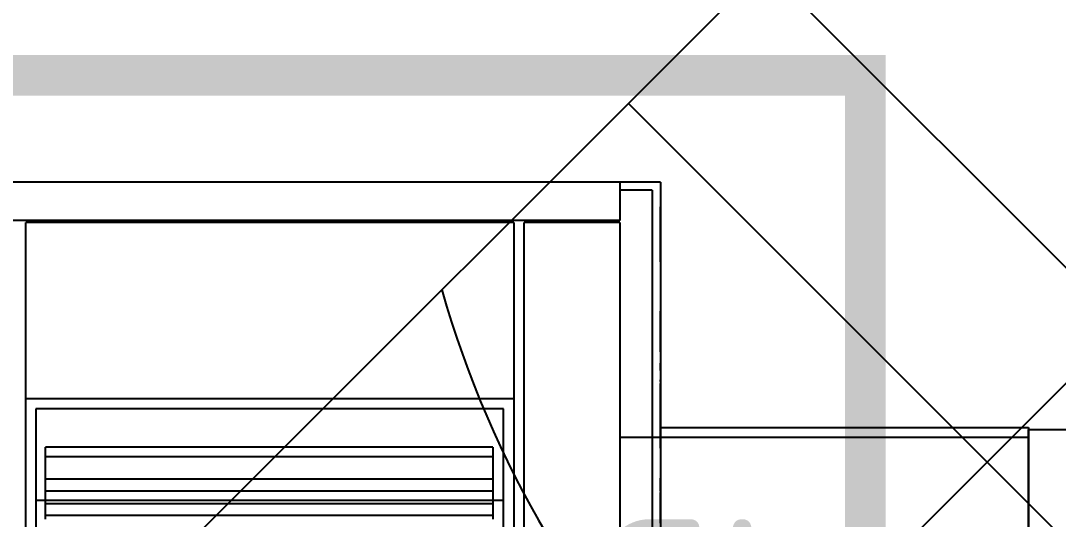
# Model space of a CAD drawing. Header units: centimetres. Extents: x 2097 to 16812, y -3973 to 8191.
# Drawn here: x 11659.2 to 11710.3, y 4803.6 to 4828.2 of the extents above; entities that cross this region are included whole.
import ezdxf
from ezdxf import colors
from ezdxf.entities.mleader import LeaderData, LeaderLine
from ezdxf.math import Vec2, Vec3

# ---------------------------------------------------------------- set-up
doc = ezdxf.new("R2010")
doc.units = ezdxf.units.CM
doc.layers.add('_GAZELEC-RESERVATION', color=1, linetype='Continuous', lineweight=18)
doc.layers.add('Fontanel-rsd', color=7, linetype='Continuous', lineweight=0)
doc.layers.add('prlm-MOD-PB', color=123, linetype='Continuous')
doc.layers.add('prlm-VMC', color=93, linetype='Continuous')
doc.styles.get("Standard").update_dxf_attribs({"font": 'isocp.shx', "height": 15})

# ---------------------------------------------------------------- blocks, each defined once
blk = doc.blocks.new('xi.d500')
at = {"layer": 'prlm-VMC'}
for p, q in [((0, 0), (0, 92.024)), ((25, 0), (25, 59.524)), ((-25, 9.524), (25, 9.524)), ((-25, 0), (25, 0))]:
    blk.add_line(p, q, dxfattribs=at)
blk.add_arc((0, -22.303), 51.327, 60.8516, 119.1484, dxfattribs=at)
blk = doc.blocks.new('xi.manchonvmc')
at = {"layer": 'prlm-VMC'}
for points in [[(3.536, 20), (5.858, 23.536), (9.393, 20)], [(9.393, 20), (12.929, 23.536), (16.464, 20)], [(16.464, 20), (20, 23.536), (23.536, 20)], [(23.536, 20), (27.071, 23.536), (30.607, 20)], [(30.607, 20), (34.142, 23.536), (36.464, 20)], [(0, -20), (0, 20)], [(0, 20), (3.536, 20)], [(3.536, -20), (3.536, 20)], [(36.464, 20), (36.464, -20)], [(36.464, 20), (40, 20)], [(40, -20), (40, 20)], [(0, -20), (3.536, -20)], [(3.536, -20), (5.858, -23.536), (9.393, -20)], [(9.393, -20), (12.929, -23.536), (16.464, -20)], [(16.464, -20), (20, -23.536), (23.536, -20)], [(23.536, -20), (27.071, -23.536), (30.607, -20)], [(30.607, -20), (34.142, -23.536), (36.464, -20)], [(36.464, -20), (40, -20)]]:
    blk.add_lwpolyline(points, dxfattribs=at)
blk = doc.blocks.new('xi.antares2200v')
at = {"layer": 'prlm-VMC', "color": 0}
for p, q in [((-31.7, 0), (-31.7, 64.4)), ((-31.3, 0.4), (-31.3, 64)), ((-29.7, 2), (-29.7, 62.4)), ((-24.98, 62.4), (-24.98, 2)), ((-49.85, 12.1), (-49.85, 52.3)), ((-24.47, 2), (-24.47, 36.63)), ((-0.43, 36.63), (-0.43, 2)), ((-23.97, 36.18), (-23.97, 11.18)), ((-0.92, 11.18), (-0.92, 36.18)), ((-31.701, 16.813), (-31.701, 16.341)), ((-31.701, 16.442), (-31.7, 16.442)), ((-31.7, 16.436), (-31.701, 16.436)), ((-23.45, 13.076), (-23.45, 16.624)), ((-23.45, 16.434), (-1.4, 16.434)), ((-1.4, 16.624), (-1.4, 13.076)), ((-31.7, 16.345), (-31.701, 16.345)), ((-31.7, 16.341), (-31.701, 16.341)), ((-31.701, 16.341), (-31.701, 15.527)), ((-31.7, 16.248), (-31.701, 16.248)), ((-31.7, 16.242), (-31.701, 16.242)), ((-31.7, 16.234), (-31.701, 16.234)), ((-31.7, 15.912), (-31.701, 15.912)), ((-31.7, 15.852), (-31.701, 15.852)), ((-31.7, 15.912), (-31.7, 16.242)), ((-31.7, 15.72), (-31.7, 15.912)), ((-31.7, 15.72), (-31.701, 15.72)), ((-31.7, 15.657), (-31.701, 15.657)), ((-31.7, 15.621), (-31.701, 15.621)), ((-31.701, 15.562), (-31.7, 15.562)), ((-31.7, 15.527), (-31.701, 15.527)), ((-31.701, 15.527), (-31.701, 15.35)), ((-31.7, 15.376), (-31.701, 15.376)), ((-31.7, 15.35), (-31.701, 15.35)), ((-31.701, 15.35), (-31.701, 15.312)), ((-31.7, 15.621), (-31.7, 15.72)), ((-31.7, 15.562), (-31.7, 15.621)), ((-23.97, 15.7), (-0.92, 15.7)), ((-1.4, 15.841), (-23.45, 15.841)), ((-31.7, 15.312), (-31.701, 15.312)), ((-31.701, 15.244), (-31.701, 15.312)), ((-31.7, 15.277), (-31.701, 15.277)), ((-31.701, 15.244), (-31.701, 15.108)), ((-31.7, 15.244), (-31.701, 15.244)), ((-31.7, 15.108), (-31.701, 15.108)), ((-31.701, 15.108), (-31.701, 15.071)), ((-31.7, 15.071), (-31.701, 15.071)), ((-31.701, 15.071), (-31.701, 14.753)), ((-23.45, 15.245), (-1.4, 15.245)), ((-31.7, 14.753), (-31.701, 14.753)), ((-31.701, 14.753), (-31.701, 14.641)), ((-31.7, 14.706), (-31.701, 14.706)), ((-31.7, 14.641), (-31.701, 14.641)), ((-31.701, 14.641), (-31.701, 14.593)), ((-31.7, 14.593), (-31.701, 14.593)), ((-23.45, 14.652), (-1.4, 14.652)), ((-23.45, 13.542), (-1.4, 13.542)), ((-31.701, 13.121), (-31.7, 13.121)), ((-31.701, 13.121), (-31.701, 13.018)), ((-31.7, 13.018), (-31.701, 13.018)), ((-31.701, 13.018), (-31.701, 12.623)), ((-31.701, 12.979), (-31.7, 12.979)), ((-31.7, 12.978), (-31.701, 12.978)), ((-31.7, 12.922), (-31.701, 12.922)), ((-23.45, 13.076), (-1.4, 13.076)), ((-49.85, 12.6), (-29.7, 12.6)), ((-31.7, 12.783), (-31.701, 12.783)), ((-31.7, 12.623), (-31.701, 12.623)), ((-31.701, 12.623), (-31.701, 12.1)), ((-31.7, 12.302), (-31.701, 12.302)), ((-31.7, 12.1), (-49.85, 12.1)), ((-31.7, 12.127), (-31.701, 12.127)), ((-31.7, 12.124), (-31.701, 12.124)), ((-31.701, 12.1), (-31.701, 11.376)), ((-31.7, 12.072), (-31.701, 12.072)), ((-31.7, 12.072), (-31.701, 12.072)), ((-31.7, 12.124), (-31.7, 12.127)), ((-31.7, 11.332), (-31.7, 12.124)), ((-31.7, 11.376), (-31.701, 11.376)), ((-31.701, 11.376), (-31.701, 11.094)), ((-31.7, 11.332), (-31.701, 11.332)), ((-31.7, 11.194), (-31.7, 11.332)), ((-31.7, 11.194), (-31.701, 11.194)), ((-31.7, 11.094), (-31.701, 11.094)), ((-31.701, 11.094), (-31.701, 10.33)), ((-31.7, 10.758), (-31.701, 10.758)), ((-31.7, 10.758), (-31.701, 10.758)), ((-31.7, 10.722), (-31.7, 11.194)), ((-23.97, 11.18), (-0.92, 11.18)), ((-31.7, 10.722), (-31.701, 10.722)), ((-31.701, 10.721), (-31.7, 10.721)), ((-31.7, 10.547), (-31.701, 10.547)), ((-31.7, 10.497), (-31.701, 10.497)), ((-31.7, 10.33), (-31.701, 10.33)), ((-31.701, 10.33), (-31.701, 10.288)), ((-31.7, 10.288), (-31.701, 10.288)), ((-31.701, 10.288), (-31.701, 9.934)), ((-31.7, 10.722), (-31.7, 10.721)), ((-24.47, 10.68), (-0.43, 10.68)), ((-31.7, 10.082), (-31.701, 10.082)), ((-31.7, 10.082), (-31.701, 10.082)), ((-31.701, 10.082), (-31.7, 10.082)), ((-31.7, 10.049), (-31.701, 10.049)), ((-31.7, 10.039), (-31.701, 10.039)), ((-31.7, 10.023), (-31.701, 10.023)), ((-31.7, 9.944), (-31.701, 9.944)), ((-31.7, 9.934), (-31.701, 9.934)), ((-31.701, 9.838), (-31.701, 9.934)), ((-31.7, 9.838), (-31.701, 9.838)), ((-31.701, 9.838), (-31.701, 9.745)), ((-31.7, 9.745), (-31.701, 9.745)), ((-31.701, 9.723), (-31.701, 9.745)), ((-31.7, 9.723), (-31.701, 9.723)), ((-31.7, 9.357), (-31.701, 9.357)), ((-31.701, 9.357), (-31.701, 9.354)), ((-31.701, 9.354), (-31.7, 9.354)), ((-31.701, 9.283), (-31.701, 9.354)), ((-31.7, 9.352), (-31.701, 9.352)), ((-31.7, 9.283), (-31.701, 9.283)), ((-31.701, 9.283), (-31.701, 8.921)), ((-31.7, 9.021), (-31.701, 9.021)), ((-31.7, 9.021), (-31.701, 9.021)), ((-31.701, 9.021), (-31.7, 9.021)), ((-31.701, 8.963), (-31.7, 8.963)), ((-31.701, 8.369), (-31.701, 8.963)), ((-31.7, 8.96), (-31.701, 8.96)), ((-31.7, 8.948), (-31.701, 8.948)), ((-31.7, 8.889), (-31.701, 8.889)), ((-31.7, 8.889), (-31.701, 8.889)), ((-31.7, 8.887), (-31.701, 8.887)), ((-31.7, 8.885), (-31.701, 8.885)), ((-31.7, 8.885), (-31.701, 8.885)), ((-31.7, 8.801), (-31.701, 8.801)), ((-31.7, 8.801), (-31.701, 8.801)), ((-31.7, 8.369), (-31.701, 8.369)), ((-31.701, 8.369), (-31.701, 7.93)), ((-31.7, 8.013), (-31.701, 8.013)), ((-31.7, 7.93), (-31.701, 7.93)), ((-31.701, 7.93), (-31.701, 7.906)), ((-31.7, 7.906), (-31.701, 7.906)), ((-31.701, 7.906), (-31.701, 7.862)), ((-31.7, 7.862), (-31.701, 7.862)), ((-31.7, 7.862), (-31.701, 7.862)), ((-31.701, 7.862), (-31.701, 7.767)), ((-31.7, 7.828), (-31.701, 7.828)), ((-31.7, 7.767), (-31.701, 7.767)), ((-31.701, 7.767), (-31.701, 7.544)), ((-31.7, 7.657), (-31.701, 7.657)), ((-31.7, 7.602), (-31.701, 7.602)), ((-31.7, 7.544), (-31.701, 7.544)), ((-31.701, 7.544), (-31.701, 7.533)), ((-31.7, 7.541), (-31.701, 7.541)), ((-31.7, 7.533), (-31.701, 7.533)), ((-31.701, 7.533), (-31.701, 7.491)), ((-31.7, 7.532), (-31.701, 7.532)), ((-31.7, 7.532), (-31.701, 7.532)), ((-31.701, 7.532), (-31.7, 7.532)), ((-31.7, 7.491), (-31.701, 7.491)), ((-31.701, 7.491), (-31.701, 7.42)), ((-31.7, 7.42), (-31.701, 7.42)), ((-31.701, 7.42), (-31.701, 6.367)), ((-31.7, 7.215), (-31.701, 7.215)), ((-31.7, 6.535), (-31.701, 6.535)), ((-31.7, 6.442), (-31.701, 6.442)), ((-31.701, 2.684), (-31.701, 6.442)), ((-31.7, 6.183), (-31.701, 6.183)), ((-31.7, 6.173), (-31.701, 6.173)), ((-31.7, 6.104), (-31.701, 6.104)), ((-31.7, 6.075), (-31.701, 6.075)), ((-31.7, 5.997), (-31.701, 5.997)), ((-31.7, 5.997), (-31.701, 5.997)), ((-31.7, 5.972), (-31.701, 5.972)), ((-31.7, 5.972), (-31.701, 5.972)), ((-31.7, 5.92), (-31.701, 5.92)), ((-31.7, 5.92), (-31.701, 5.92)), ((-31.7, 3.934), (-31.701, 3.934)), ((-31.7, 3.934), (-31.701, 3.934)), ((-31.701, 3.934), (-31.701, 1.869)), ((-31.7, 2.872), (-31.701, 2.872)), ((-31.7, 2.684), (-31.701, 2.684)), ((-31.7, 1.979), (-31.701, 1.979)), ((-31.701, 1.979), (-31.701, 1.218)), ((-31.7, 1.869), (-31.701, 1.869)), ((-29.7, 2), (-24.98, 2)), ((-29.7, 0), (-29.7, 1.9)), ((-29.7, 1.9), (17.7, 1.9)), ((-24.47, 2), (-0.43, 2)), ((-31.7, 1.218), (-31.701, 1.218)), ((-31.7, 0), (31.7, 0)), ((-31.3, 0.4), (-29.7, 0.4))]:
    blk.add_line(p, q, dxfattribs=at)

msp = doc.modelspace()

# ---------------------------------------------------------------- linework, layer by layer
at = {"layer": 'prlm-MOD-PB', "const_width": 2}
msp.add_lwpolyline([(11621.893, 4744.353), (11621.893, 4825.501), (11700.784, 4825.501), (11700.784, 4744.353)], close=True, dxfattribs=at)

# ---------------------------------------------------------------- block references
at = {"layer": 'prlm-VMC'}
for name, p, rotation in [('xi.d500', (11713.521, 4813.172), 134.9999999999959), ('xi.antares2200v', (11658.986, 4820.237), 180), ('xi.manchonvmc', (11708.836, 4788.037), 359.999999156093)]:
    msp.add_blockref(name, p, dxfattribs=dict(at, rotation=rotation))

# ---------------------------------------------------------------- leaders
at = {"layer": '_GAZELEC-RESERVATION', "color": 6}
ml = msp.add_multileader_mtext('Standard', dxfattribs=at)
ml.set_content('résa n°19 EU\\P25X25 A.inf: +204.08', color=6)
ml.set_leader_properties()
ml.build(insert=Vec2(0, 0))
ml.multileader.update_dxf_attribs({"has_text_frame": 1, "arrow_head_size": 8, "scale": 20})
ctx = ml.context
ctx.base_point, ctx.scale, ctx.char_height, ctx.arrow_head_size, ctx.landing_gap_size, ctx.plane_origin = Vec3(11201.991, 4815.997), 20, 8, 8, 4, Vec3(10699.893, 4590.317)
notes = []
notes.append((ctx, [(0, (1, 1, 0), (11314.379, 4815.997), (-1, 0), 8.984, [(0, [(11445.345, 4756.233)], 0, [])])]))
ctx.mtext.insert, ctx.mtext.width, ctx.mtext.flow_direction = Vec3(11205.991, 4819.997), 156.88504, 5
at = {"layer": 'Fontanel-rsd', "color": 140}
ml = msp.add_multileader_mtext('Standard', dxfattribs=at)
ml.set_content('Cheminée visite drain Ø160', color=140)
ml.set_leader_properties()
ml.build(insert=Vec2(0, 0))
ml.multileader.update_dxf_attribs({"has_text_frame": 1, "text_right_attachment_type": 6, "dogleg_length": 10, "arrow_head_size": 15})
ctx = ml.context
ctx.base_point, ctx.char_height, ctx.arrow_head_size, ctx.plane_origin = Vec3(11680.634, 4798.583), 10, 15, Vec3(11926.028, 4759.055)
ctx.right_attachment, ctx.text_align_type = 6, 2
notes.append((ctx, [(0, (1, 1, 0), (11848.133, 4791.583), (-1, 0), 10, [(0, [(11915.246, 4759.429)], 0, [])])]))
ctx.mtext.insert, ctx.mtext.width, ctx.mtext.alignment, ctx.mtext.flow_direction = Vec3(11836.133, 4803.583), 221.19253, 3, 5
for ctx, leaders in notes:
    for number, flags, end, landing, length, lines in leaders:
        leader = LeaderData()
        leader.index, (leader.has_last_leader_line, leader.has_dogleg_vector, leader.attachment_direction) = number, flags
        leader.last_leader_point, leader.dogleg_vector, leader.dogleg_length = Vec3(end), Vec3(landing), length
        for number, points, colour, breaks in lines:
            line = LeaderLine()
            line.index, line.vertices, line.color, line.breaks = number, Vec3.list(points), colors.encode_raw_color(colour), breaks
            leader.lines.append(line)
        ctx.leaders.append(leader)

doc.saveas('drawing.dxf')
